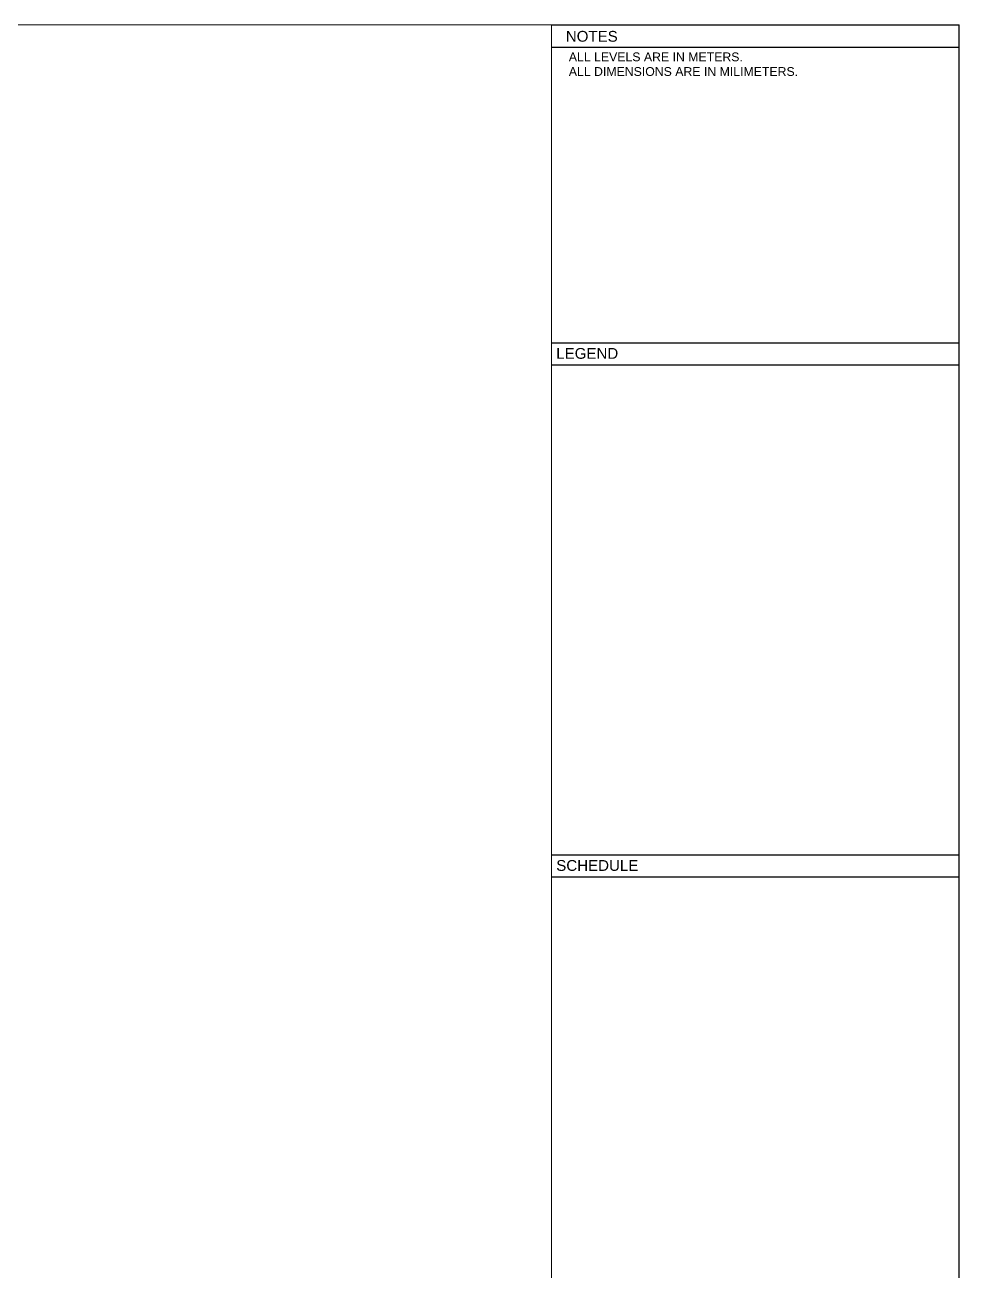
# Model space of a CAD drawing. Header units: millimetres. Extents: x 235412 to 469227, y 103223 to 235913.
# Drawn here: x 453564 to 469227, y 215006 to 235913 of the extents above; entities that cross this region are included whole.
import ezdxf
from ezdxf.enums import TextEntityAlignment as Align

# ---------------------------------------------------------------- set-up
doc = ezdxf.new("R2010")
doc.units = ezdxf.units.MM
doc.header["$MEASUREMENT"] = 0
doc.layers.add('Ann_TitleBlock 2', color=5, linetype='Continuous', lineweight=25)
doc.layers.add('Anno_Tittleblock', color=5, linetype='Continuous', lineweight=13)
doc.styles.get("Standard").update_dxf_attribs({"font": 'trebuc.ttf'})
doc.styles.add('TITLE', font='swissel.ttf', dxfattribs={"height": 4.3})

# ---------------------------------------------------------------- blocks, each defined once
blk = doc.blocks.new('IIITD WD A1- L Format Library')
for p, q in [((775, 573.91), (870, 573.91)), ((775, 573.91), (870, 573.91)), ((870, -7.57), (870, 573.91)), ((775, 568.74), (870, 568.74)), ((775, 499.74), (870, 499.74)), ((775, 494.57), (870, 494.57)), ((775, 380.26), (870, 380.26)), ((870, 375.1), (775, 375.1))]:
    blk.add_line(p, q)
at = {"layer": 'Anno_Tittleblock', "color": 5}
blk.add_lwpolyline([(0, -7.57), (775, -7.57), (775, 573.91), (0, 573.91)], close=True, dxfattribs=at)
at = {"char_height": 2.5175, "attachment_point": 1}
for s, insert in [('{\\fSwis721 LtEx BT|b0|i0|c0|p34;NOTES}', (778.3, 572.51)), ('{\\fSwis721 LtEx BT|b0|i0|c0|p34;LEGEND}', (776.07, 498.53)), ('{\\fSwis721 LtEx BT|b0|i0|c0|p34;SCHEDULE }', (776.07, 379.06))]:
    blk.add_mtext(s, dxfattribs=dict(at, insert=insert))
at = {"insert": (779, 567.48), "char_height": 2.05, "width": 64.2608, "attachment_point": 1, "style": 'TITLE'}
blk.add_mtext('{\\fSwis721 Ex BT|b0|i0|c0|p34;ALL LEVELS ARE IN METERS.\\PALL DIMENSIONS ARE IN MILIMETERS.}', dxfattribs=at)
at = {"style": 'TITLE'}
for tag, p, height in [('PROJECT NAME 1', (779.17, 137.4), 2.98), ('PROJECT NAME 2', (779.17, 132.23), 2.98), ('PROJECT_NAME_3', (779.17, 127.37), 2.98), ('1:100@A1', (818.06, 91.92), 2.25), ('A-2.03', (844.81, 84.28), 4), ('03.04.11', (821.96, 84.64), 2.25), ('A', (858.85, 75.94), 3.66), ('AC', (827.5, 76.14), 2.25)]:
    blk.add_attdef(tag, p, '', height=height, dxfattribs=at)
for p in [(780.3, 113.01), (780.3, 106.37)]:
    blk.add_attdef('FIRST FLOOR PLAN', text='', height=3.39, dxfattribs=at).set_placement(p, align=Align.TOP_LEFT)

msp = doc.modelspace()

# ---------------------------------------------------------------- block references
at = {"layer": 'Ann_TitleBlock 2', "xscale": 71.90956750301714, "yscale": 71.90956750301714, "zscale": 71.90956750301714}
msp.add_blockref('IIITD WD A1- L Format Library', (406665.8, 194643.5), dxfattribs=at)

doc.saveas('drawing.dxf')
